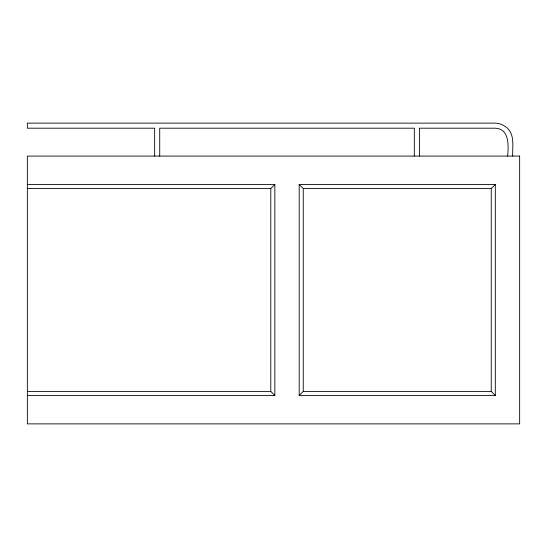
<?xml version="1.0" encoding="UTF-8"?>
<svg xmlns="http://www.w3.org/2000/svg" width="547" height="547" viewBox="0 0 547 547"><rect width="100%" height="100%" fill="white"/><g stroke="black" fill="none" stroke-linecap="round" stroke-linejoin="round"><path stroke-width="0.82" d="M27.35 188.551L270.792 188.551L274.854 184.489L274.854 395.474L27.35 395.474M495.308 395.474L491.247 391.42L491.247 188.551L495.308 184.489L299.195 184.489L299.195 395.474L495.308 395.474L495.308 184.489M299.195 395.474L303.257 391.42L491.247 391.42M27.35 184.489L274.854 184.489M299.195 184.489L303.257 188.551L491.247 188.551M27.35 391.42L270.792 391.42L274.854 395.474M512.717 156.086C512.286 146.828 514.966 135.622 507.534 128.306C504.163 125.14 499.767 123.253 495.131 123.123L27.35 123.123L27.35 128.196L154.651 128.196L154.651 156.086M507.65 156.086C508.601 145.823 509.537 128.347 494.803 128.196L419.399 128.196L419.399 156.086M414.325 156.086L414.325 128.196L159.724 128.196L159.724 156.086M303.257 188.551L303.257 391.42M270.792 188.551L270.792 391.42M519.65 156.086L27.35 156.086L27.35 423.877L519.65 423.877L519.65 156.086"/></g></svg>
